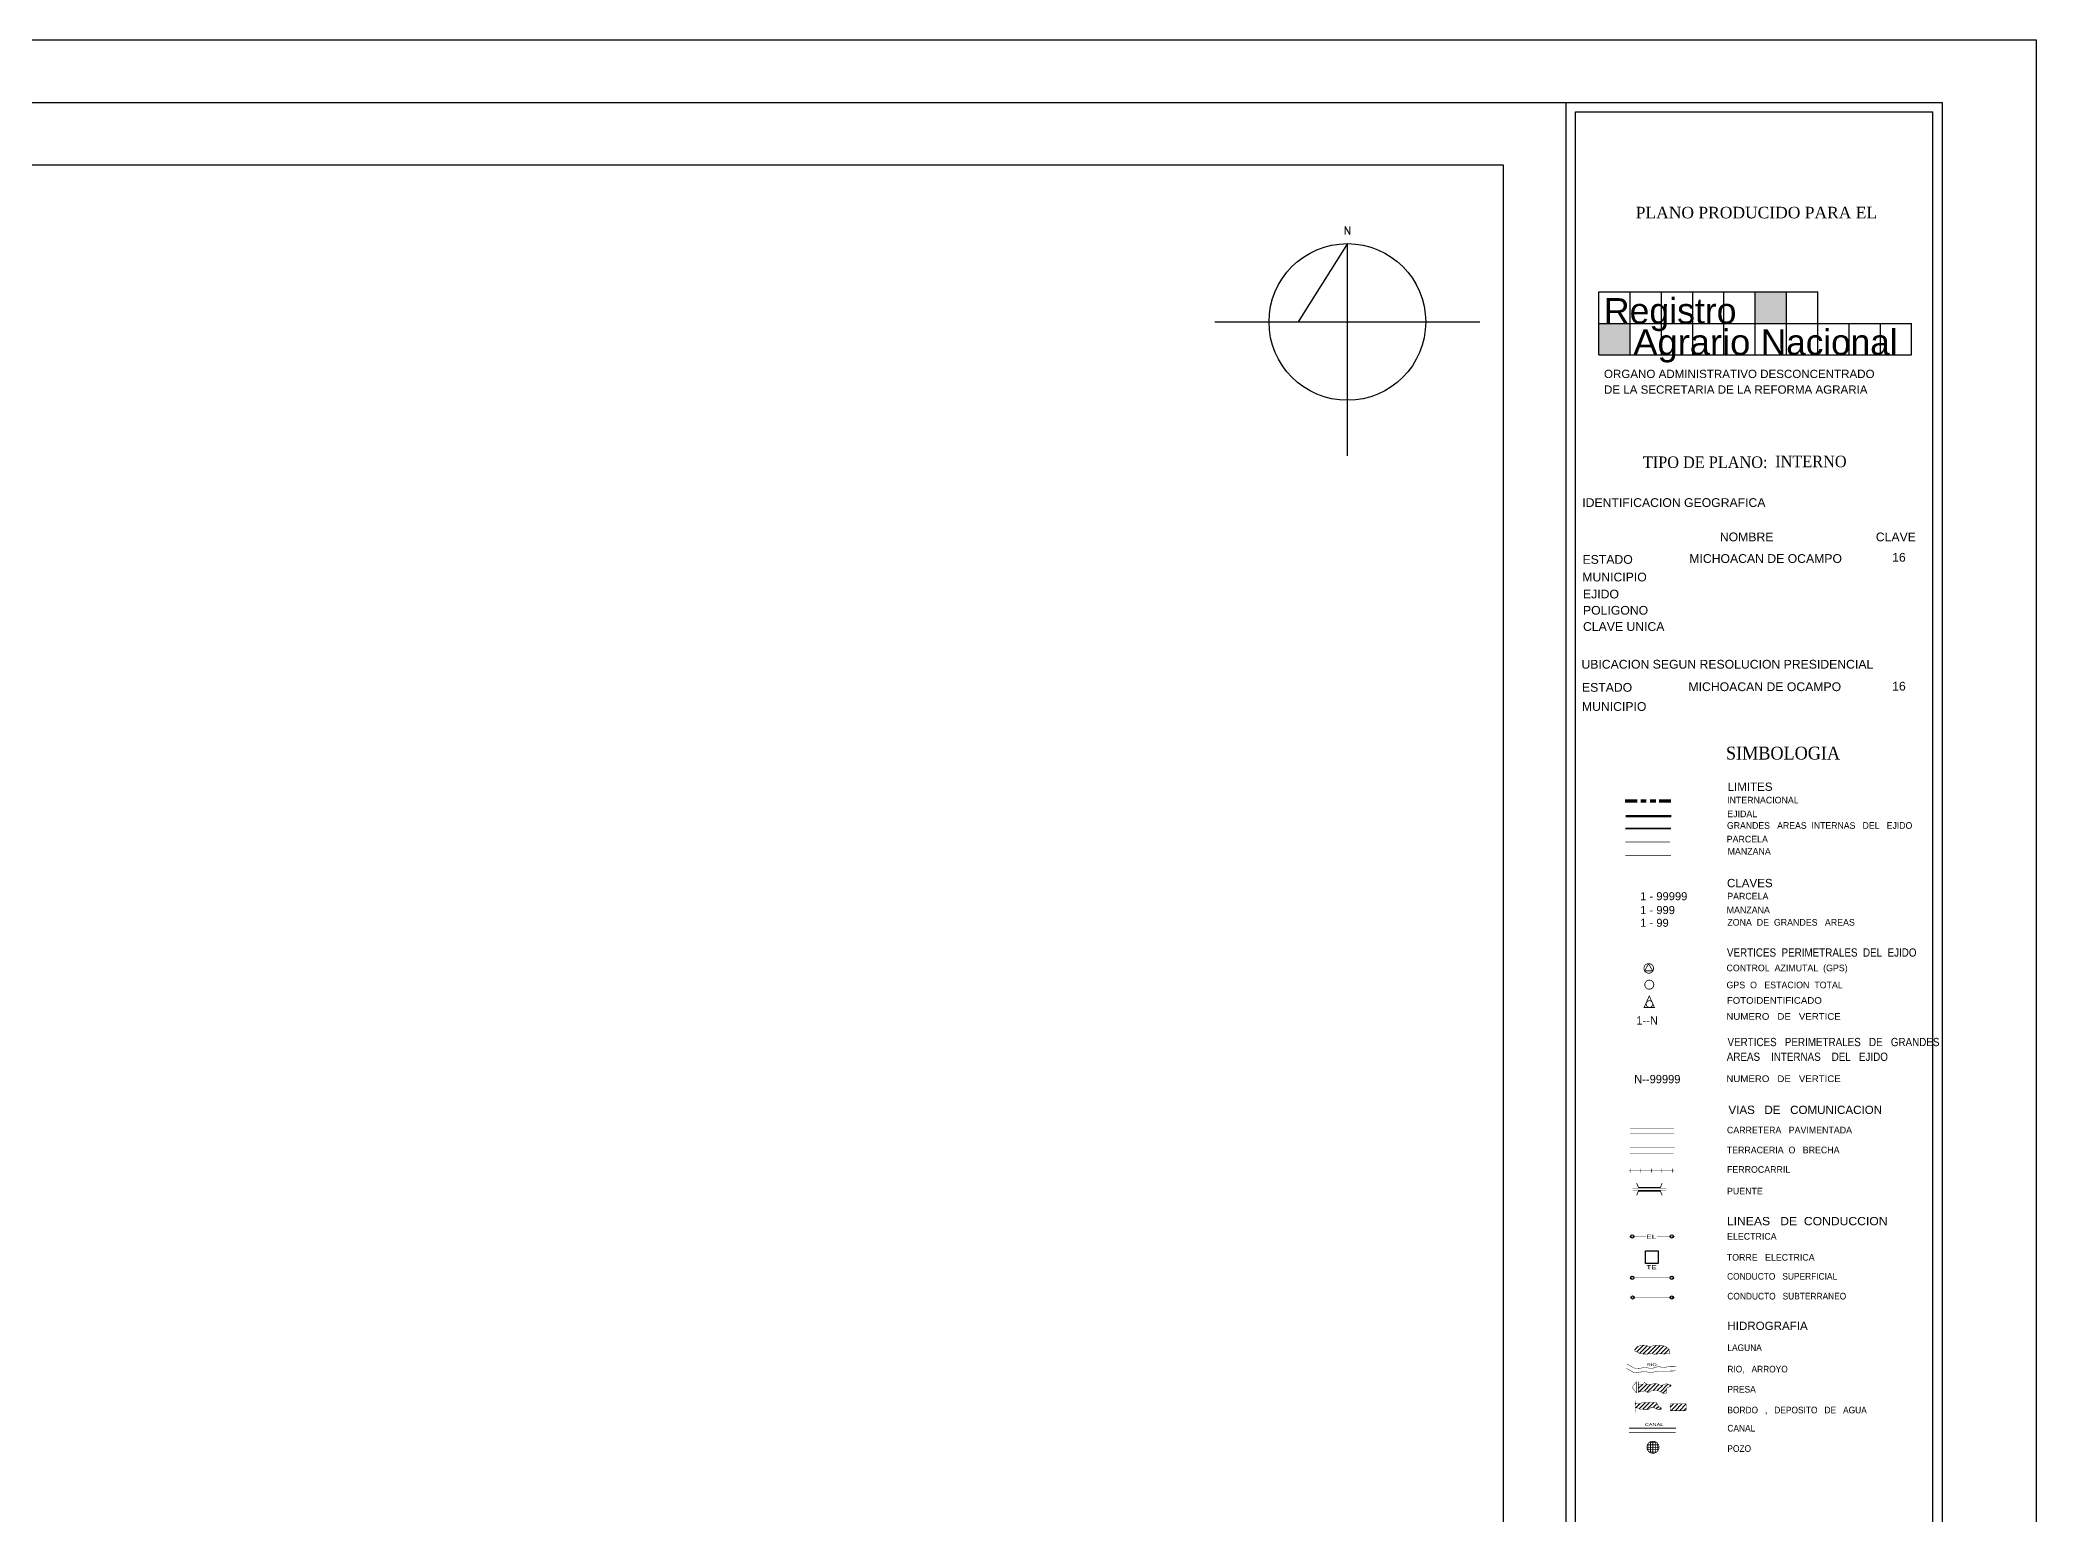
# Model space of a CAD drawing. Header units: millimetres. Extents: x -126 to 1, y -8 to 86.
# Drawn here: x -62.7 to 1, y 38.9 to 86 of the extents above; entities that cross this region are included whole.
import ezdxf
from ezdxf.enums import TextEntityAlignment as Align

# ---------------------------------------------------------------- set-up
doc = ezdxf.new("R2010")
doc.units = ezdxf.units.MM
doc.linetypes.add('HIDDEN', pattern=[0.375, 0.25, -0.125])
doc.layers.add('pp', color=1, linetype='Continuous')
doc.styles.add('ROMAN2', font='romantic.ttf')
doc.styles.add('ROMANS', font='romans.shx', dxfattribs={"height": 0.25})
doc.styles.add('TIMES', font='swissl.ttf')
doc.styles.add('verdana', font='MICROSS.TTF')
pattern_1 = [(45, (-24.65706, 13.42337), (-0.06733018, 0.06733018), [])]

msp = doc.modelspace()

# ---------------------------------------------------------------- hatches: boundary and pattern name
at = {"layer": 'pp', "lineweight": 25}
for points in [[(-6.965, 76.944), (-6.965, 77.955), (-7.963, 77.955), (-7.963, 76.944)], [(-11.958, 76.944), (-12.956, 76.944), (-12.956, 75.944), (-11.958, 75.944)]]:
    msp.add_hatch(color=1, dxfattribs=at).paths.add_polyline_path(points)
at = {"layer": 'pp'}
h = msp.add_hatch(dxfattribs=at)
h.set_pattern_fill('ANSI31', color=1, scale=0.02999, style=0)
h.set_pattern_definition(pattern_1)
h.paths.add_polyline_path([(-10.71, 44.197), (-10.836, 44.298), (-10.95, 44.314), (-11.079, 44.33), (-11.225, 44.314), (-11.297, 44.279), (-11.446, 44.32), (-11.6, 44.333), (-11.749, 44.264), (-11.812, 44.191), (-11.805, 44.137), (-11.726, 44.115), (-11.638, 44.052), (-11.401, 44.046), (-11.269, 44.077), (-11.187, 44.036), (-11.01, 44.059), (-10.865, 44.046), (-10.701, 44.071)])
h = msp.add_hatch(dxfattribs=at)
h.set_pattern_fill('ANSI31', color=1, scale=0.02999, style=0)
h.set_pattern_definition(pattern_1)
h.paths.add_polyline_path([(-10.642, 43.036), (-10.666, 43.066), (-10.807, 43.099), (-10.893, 43.066), (-10.957, 43.036), (-11.08, 43.089), (-11.137, 43.105), (-11.2, 43.109), (-11.29, 43.07), (-11.395, 43.077), (-11.468, 43.111), (-11.489, 43.142), (-11.536, 43.085), (-11.626, 43.062), (-11.695, 43.061), (-11.695, 42.841), (-11.571, 42.841), (-11.495, 42.878), (-11.409, 42.823), (-11.362, 42.823), (-11.262, 42.884), (-11.122, 42.886), (-11.016, 42.862), (-10.914, 42.794), (-10.838, 42.786), (-10.787, 42.815), (-10.783, 42.89), (-10.799, 42.935), (-10.775, 42.966)])
h = msp.add_hatch(dxfattribs=at)
h.set_pattern_fill('ANSI31', color=1, scale=0.02999, style=0)
h.set_pattern_definition(pattern_1)
h.paths.add_polyline_path([(-11.115, 42.502), (-11.539, 42.502), (-11.69, 42.45), (-11.796, 42.485), (-11.796, 42.334), (-11.736, 42.332), (-11.629, 42.286), (-11.364, 42.28), (-11.286, 42.345), (-11.207, 42.345), (-11.087, 42.284), (-10.951, 42.275), (-10.956, 42.325), (-11.05, 42.369)])
h = msp.add_hatch(dxfattribs=at)
h.set_pattern_fill('ANSI31', color=1, scale=0.02999, style=0)
h.set_pattern_definition(pattern_1)
h.paths.add_polyline_path([(-10.169, 42.455), (-10.678, 42.455), (-10.678, 42.239), (-10.169, 42.239)])

# ---------------------------------------------------------------- linework, layer by layer
at = {"layer": 'pp', "color": 1, "lineweight": 25}
for p, q in [((-14, 2), (-14, 84)), ((-13.7, 83.7), (-2.3, 83.7)), ((-13.7, 2.394), (-13.7, 83.7)), ((-2.3, 2.394), (-2.3, 83.7)), ((-12.956, 75.944), (-12.956, 77.955)), ((-12.956, 77.955), (-5.966, 77.955)), ((-11.958, 75.944), (-11.958, 77.955)), ((-10.959, 75.944), (-10.959, 77.955)), ((-9.96, 75.944), (-9.96, 77.955)), ((-8.962, 75.944), (-8.962, 77.955)), ((-7.963, 75.944), (-7.963, 77.955)), ((-6.965, 75.944), (-6.965, 77.955)), ((-5.966, 75.944), (-5.966, 77.955)), ((-12.956, 76.944), (-2.971, 76.944)), ((-4.968, 75.944), (-4.968, 76.944)), ((-3.969, 75.944), (-3.969, 76.944)), ((-2.971, 75.944), (-2.971, 76.944)), ((-12.956, 75.944), (-2.971, 75.944))]:
    msp.add_line(p, q, dxfattribs=at)
at = {"layer": 'pp', "color": 1}
for p, q in [((-20.98, 79.496), (-22.549, 76.996)), ((-20.98, 72.717), (-20.98, 79.496)), ((-25.208, 76.996), (-16.751, 76.996))]:
    msp.add_line(p, q, dxfattribs=at)
at = {"layer": 'pp', "color": 1, "lineweight": 25}
for points in [[(1, 86), (1, 0), (-105, 0), (-105, 86)], [(-2, 2), (-102, 2), (-102, 84), (-2, 84)], [(-100.001, 82.001), (-100.001, 3.999), (-15.999, 3.999), (-15.999, 82.001)]]:
    msp.add_lwpolyline(points, close=True, dxfattribs=at)
at = {"layer": 'pp', "color": 1}
for points, const_width in [([(-12.115, 61.702), (-11.73, 61.702)], 0.1), ([(-12.101, 61.22), (-10.64, 61.22)], 0.07), ([(-11.618, 61.702), (-11.442, 61.702)], 0.1), ([(-11.325, 61.702), (-11.13, 61.702)], 0.1), ([(-11.039, 61.702), (-10.654, 61.702)], 0.1), ([(-10.655, 60.825), (-12.11, 60.825)], 0.05), ([(-10.656, 59.97), (-12.114, 59.97)], 0.025), ([(-12.107, 60.395), (-10.688, 60.395)], 0.025), ([(-11.961, 51.262), (-10.551, 51.262)], 0.0129), ([(-11.961, 51.075), (-10.543, 51.075)], 0.0129), ([(-10.548, 49.9), (-12.001, 49.9)], 0.013), ([(-11.945, 49.837), (-11.945, 49.963)], 0.013), ([(-11.616, 49.837), (-11.616, 49.963)], 0.013), ([(-11.268, 49.837), (-11.268, 49.963)], 0.013), ([(-10.941, 49.837), (-10.941, 49.963)], 0.013), ([(-10.608, 49.837), (-10.608, 49.963)], 0.013), ([(-11.879, 49.339), (-10.802, 49.339)], 0.0128), ([(-11.879, 49.278), (-10.802, 49.278)], 0.0128), ([(-11.748, 49.506), (-11.679, 49.339)], 0.0257), ([(-11.748, 49.111), (-11.679, 49.278)], 0.0257), ([(-11.689, 49.365), (-10.992, 49.365)], 0.0385), ([(-11.689, 49.253), (-10.992, 49.253)], 0.0385), ([(-10.933, 49.506), (-11.002, 49.339)], 0.0257), ([(-10.933, 49.111), (-11.002, 49.278)], 0.0257), ([(-11.968, 47.81), (-11.449, 47.81)], 0.0131), ([(-11.095, 47.81), (-10.53, 47.81)], 0.0131), ([(-11.968, 46.482), (-10.53, 46.482)], 0.0131), ([(-10.49, 43.51), (-10.891, 43.498), (-11.08, 43.504), (-11.317, 43.444), (-11.472, 43.492), (-11.819, 43.444), (-12.078, 43.593)], 0.0137), ([(-12.052, 43.728), (-11.797, 43.583), (-11.614, 43.596), (-11.491, 43.621), (-11.396, 43.608), (-11.308, 43.583), (-11.257, 43.589), (-11.055, 43.649), (-10.897, 43.615), (-10.664, 43.656), (-10.484, 43.652)], 0.0137), ([(-11.757, 43.161), (-11.892, 42.983)], 0.0137), ([(-11.757, 42.805), (-11.892, 42.983)], 0.0137), ([(-11.757, 42.805), (-11.757, 43.161)], 0.0137), ([(-11.695, 42.805), (-11.695, 43.161)], 0.0137), ([(-11.695, 42.841), (-11.571, 42.841), (-11.495, 42.878), (-11.409, 42.823), (-11.362, 42.823), (-11.262, 42.884), (-11.122, 42.886), (-11.016, 42.862), (-10.914, 42.794), (-10.838, 42.786), (-10.787, 42.815), (-10.783, 42.89), (-10.799, 42.935), (-10.775, 42.966), (-10.642, 43.036), (-10.666, 43.066), (-10.807, 43.099), (-10.893, 43.066), (-10.957, 43.036), (-11.08, 43.089), (-11.137, 43.105), (-11.2, 43.109), (-11.29, 43.07), (-11.395, 43.077), (-11.468, 43.111), (-11.489, 43.142), (-11.536, 43.085), (-11.626, 43.062), (-11.695, 43.061)], 0.0137), ([(-11.796, 42.186), (-11.796, 42.564)], 0.0137), ([(-11.796, 42.334), (-11.736, 42.332), (-11.629, 42.286), (-11.364, 42.28), (-11.286, 42.345), (-11.207, 42.345), (-11.087, 42.284), (-10.951, 42.275), (-10.956, 42.325), (-11.05, 42.369), (-11.115, 42.502), (-11.539, 42.502), (-11.69, 42.45), (-11.796, 42.485)], 0.0137), ([(-11.992, 41.679), (-10.496, 41.679)], 0.025), ([(-10.502, 41.547), (-11.992, 41.547)], 0.025), ([(-11.421, 41.072), (-11.038, 41.072)], 0.025), ([(-11.405, 41.15), (-11.054, 41.15)], 0.025), ([(-11.405, 40.995), (-11.054, 40.995)], 0.025), ([(-11.384, 40.959), (-11.384, 41.186)], 0.025), ([(-11.343, 41.227), (-11.116, 41.227)], 0.025), ([(-11.343, 40.917), (-11.116, 40.917)], 0.025), ([(-11.307, 40.897), (-11.307, 41.248)], 0.025), ([(-11.23, 40.881), (-11.23, 41.264)], 0.025), ([(-11.152, 40.897), (-11.152, 41.248)], 0.025), ([(-11.075, 40.959), (-11.075, 41.186)], 0.025)]:
    msp.add_lwpolyline(points, dxfattribs=dict(at, const_width=const_width))
at = {"layer": 'pp', "color": 1, "const_width": 0.025}
for points in [[(-11.404, 56.21, 22.023897), (-11.43, 56.22, 0.045405)], [(-11.371, 55.698, 13.522145), (-11.411, 55.712, 0.073953)], [(-11.368, 55.323, 26.00632), (-11.352, 55.326, 0.038452)], [(-11.247, 40.881, 26.005568), (-11.276, 40.886, 0.038453)]]:
    msp.add_lwpolyline(points, format="xyb", close=True, dxfattribs=at)
at = {"layer": 'pp', "color": 1}
for points, const_width in [([(-11.366, 56.505), (-11.496, 56.28), (-11.236, 56.28)], 0.025), ([(-11.345, 55.48), (-11.18, 55.112), (-11.509, 55.112)], 0.025), ([(-10.701, 44.071), (-10.71, 44.197), (-10.836, 44.298), (-10.95, 44.314), (-11.079, 44.33), (-11.225, 44.314), (-11.297, 44.279), (-11.446, 44.32), (-11.6, 44.333), (-11.749, 44.264), (-11.812, 44.191), (-11.805, 44.137), (-11.726, 44.115), (-11.638, 44.052), (-11.401, 44.046), (-11.269, 44.077), (-11.187, 44.036), (-11.01, 44.059), (-10.865, 44.046)], 0.0137), ([(-10.678, 42.455), (-10.169, 42.455), (-10.169, 42.239), (-10.678, 42.239)], 0.0137)]:
    msp.add_lwpolyline(points, close=True, dxfattribs=dict(at, const_width=const_width))
at = {"layer": 'pp', "color": 1, "linetype": 'HIDDEN', "ltscale": 0.8, "const_width": 0.0131}
for points in [[(-11.961, 50.642), (-10.522, 50.642)], [(-11.961, 50.447), (-10.566, 50.447)], [(-11.968, 45.852), (-10.53, 45.852)]]:
    msp.add_lwpolyline(points, dxfattribs=at)
at = {"layer": 'pp', "color": 1}
msp.add_lwpolyline([(-11.469, 47.343), (-11.058, 47.343), (-11.058, 46.933), (-11.469, 46.933)], close=True, dxfattribs=at)
for centre, radius in [((-20.98, 76.996), 2.5), ((-11.888, 47.803), 0.0517), ((-10.628, 47.803), 0.0517), ((-11.888, 46.482), 0.0517), ((-10.628, 46.482), 0.0517), ((-11.876, 45.852), 0.0517), ((-10.628, 45.852), 0.0517)]:
    msp.add_circle(centre, radius, dxfattribs=at)

# ---------------------------------------------------------------- texts
for s, height, style, p in [('PLANO PRODUCIDO PARA EL', 0.36941, 'ROMAN2', (-11.777, 80.303)), ('ORGANO ADMINISTRATIVO DESCONCENTRADO', 0.26429, 'TIMES', (-12.79, 75.206)), ('DE LA SECRETARIA DE LA REFORMA AGRARIA', 0.26429, 'TIMES', (-12.79, 74.705)), ('IDENTIFICACION GEOGRAFICA', 0.27904, 'TIMES', (-13.483, 71.09)), ('NOMBRE', 0.279, 'TIMES', (-9.093, 69.994)), ('CLAVE', 0.279, 'TIMES', (-4.114, 69.994)), ('ESTADO', 0.279, 'TIMES', (-13.474, 69.275)), ('MICHOACAN DE OCAMPO', 0.27904, 'TIMES', (-10.067, 69.304)), ('MUNICIPIO', 0.279, 'TIMES', (-13.482, 68.713)), ('EJIDO', 0.279, 'TIMES', (-13.46, 68.17)), ('POLIGONO', 0.279, 'TIMES', (-13.46, 67.651)), ('CLAVE UNICA', 0.27904, 'TIMES', (-13.46, 67.133)), ('UBICACION SEGUN RESOLUCION PRESIDENCIAL', 0.27904, 'TIMES', (-13.509, 65.929)), ('ESTADO', 0.279, 'TIMES', (-13.493, 65.19)), ('MICHOACAN DE OCAMPO', 0.27904, 'TIMES', (-10.094, 65.211)), ('MUNICIPIO', 0.279, 'TIMES', (-13.493, 64.58)), ('LIMITES', 0.2643, 'TIMES', (-8.846, 62.027)), ('1 - 99999', 0.2553, 'TIMES', (-11.636, 58.535)), ('CLAVES', 0.2643, 'TIMES', (-8.865, 58.951)), ('1 - 999', 0.2553, 'TIMES', (-11.636, 58.093)), ('1 - 99', 0.2553, 'TIMES', (-11.636, 57.688)), ('VIAS   DE   COMUNICACION', 0.26429, 'TIMES', (-8.818, 51.711)), ('HIDROGRAFIA', 0.26429, 'TIMES', (-8.852, 44.816))]:
    msp.add_text(s, height=height, dxfattribs=dict(at, style=style)).set_placement(p)
at = {"layer": 'pp', "color": 1, "style": 'ROMANS'}
msp.add_text('N', height=0.25, dxfattribs=at).set_placement((-20.98, 79.791), align=Align.CENTER)
at = {"layer": 'pp', "color": 1, "lineweight": 25, "style": 'verdana'}
for s, width, p, p2 in [('Registro', 0.998741, (-12.793, 76.944), (-8.562, 76.944)), ('Agrario', 1.018591, (-11.855, 75.944), (-8.119, 75.944)), ('Nacional', 0.983998, (-7.783, 75.944), (-3.421, 75.944))]:
    msp.add_text(s, height=0.8131, dxfattribs=dict(at, width=width)).set_placement(p, p2, align=Align.FIT)
at = {"layer": 'pp', "color": 1}
for s, height, style, width, p in [('TIPO DE PLANO:', 0.36941, 'ROMAN2', 0.93, (-11.55, 72.334)), ('INTERNO', 0.3694, 'ROMAN2', 0.93, (-7.325, 72.358)), ('SIMBOLOGIA', 0.4132, 'ROMAN2', 0.93, (-8.898, 63.025)), ('INTERNACIONAL', 0.21226, 'TIMES', 0.95, (-8.861, 61.625)), ('EJIDAL', 0.2123, 'TIMES', 0.95, (-8.856, 61.185)), ('GRANDES   AREAS  INTERNAS   DEL   EJIDO', 0.21226, 'TIMES', 0.935, (-8.865, 60.815)), ('PARCELA', 0.2123, 'TIMES', 0.95, (-8.874, 60.38)), ('MANZANA', 0.2123, 'TIMES', 0.95, (-8.845, 59.988)), ('PARCELA', 0.2123, 'TIMES', 0.95, (-8.857, 58.559)), ('MANZANA', 0.2123, 'TIMES', 0.95, (-8.874, 58.118)), ('ZONA  DE  GRANDES   AREAS', 0.21226, 'TIMES', 0.95, (-8.854, 57.723)), ('VERTICES  PERIMETRALES  DEL  EJIDO', 0.26429, 'TIMES', 0.85, (-8.867, 56.734)), ('CONTROL  AZIMUTAL  (GPS)', 0.21226, 'TIMES', 0.95, (-8.879, 56.267)), ('GPS  O   ESTACION  TOTAL', 0.21226, 'TIMES', 0.95, (-8.879, 55.723)), ('FOTOIDENTIFICADO', 0.21226, 'TIMES', 1.04, (-8.87, 55.229)), ('1--N', 0.2666, 'verdana', 0.95, (-11.756, 54.566)), ('NUMERO   DE   VERTICE', 0.21226, 'TIMES', 1.04, (-8.883, 54.718)), ('AREAS    INTERNAS    DEL   EJIDO', 0.26429, 'TIMES', 0.85, (-8.872, 53.406)), ('VERTICES   PERIMETRALES   DE   GRANDES', 0.26429, 'TIMES', 0.85, (-8.849, 53.876)), ('N--99999', 0.2666, 'verdana', 0.95, (-11.825, 52.691)), ('NUMERO   DE   VERTICE', 0.21226, 'TIMES', 1.04, (-8.883, 52.73)), ('CARRETERA   PAVIMENTADA', 0.21226, 'TIMES', 0.95, (-8.866, 51.092)), ('TERRACERIA  O   BRECHA', 0.21226, 'TIMES', 0.95, (-8.872, 50.455)), ('FERROCARRIL', 0.21226, 'TIMES', 0.95, (-8.865, 49.834)), ('PUENTE', 0.2123, 'TIMES', 0.95, (-8.865, 49.143)), ('LINEAS   DE  CONDUCCION', 0.26429, 'TIMES', 1.05, (-8.867, 48.159)), ('EL', 0.1325, 'verdana', 1.4, (-11.437, 47.73)), ('ELECTRICA', 0.2123, 'TIMES', 0.95, (-8.862, 47.697)), ('TORRE   ELECTRICA', 0.21226, 'TIMES', 0.95, (-8.87, 47.029)), ('TE', 0.1325, 'verdana', 1.4, (-11.437, 46.755)), ('CONDUCTO   SUPERFICIAL', 0.21226, 'TIMES', 0.9, (-8.862, 46.422)), ('CONDUCTO   SUBTERRANEO', 0.21226, 'TIMES', 0.9, (-8.854, 45.789)), ('LAGUNA', 0.2123, 'TIMES', 0.9, (-8.852, 44.144)), ('RIO', 0.0913, 'verdana', 1.4, (-11.425, 43.661)), ('RIO,   ARROYO', 0.21226, 'TIMES', 0.9, (-8.852, 43.46)), ('PRESA', 0.2123, 'TIMES', 0.9, (-8.852, 42.817)), ('BORDO   ,   DEPOSITO   DE   AGUA', 0.21226, 'TIMES', 0.9, (-8.852, 42.153)), ('CANAL', 0.0913, 'verdana', 1.4, (-11.489, 41.751)), ('CANAL', 0.2123, 'TIMES', 0.9, (-8.852, 41.573)), ('POZO', 0.2123, 'TIMES', 0.9, (-8.852, 40.925))]:
    msp.add_text(s, height=height, dxfattribs=dict(at, style=style, width=width)).set_placement(p)
at = {"layer": 'pp', "color": 1, "style": 'TIMES'}
for p in [(-3.16, 69.343), (-3.16, 65.229)]:
    msp.add_text('16', height=0.279, dxfattribs=at).set_placement(p, align=Align.RIGHT)

doc.saveas('drawing.dxf')
